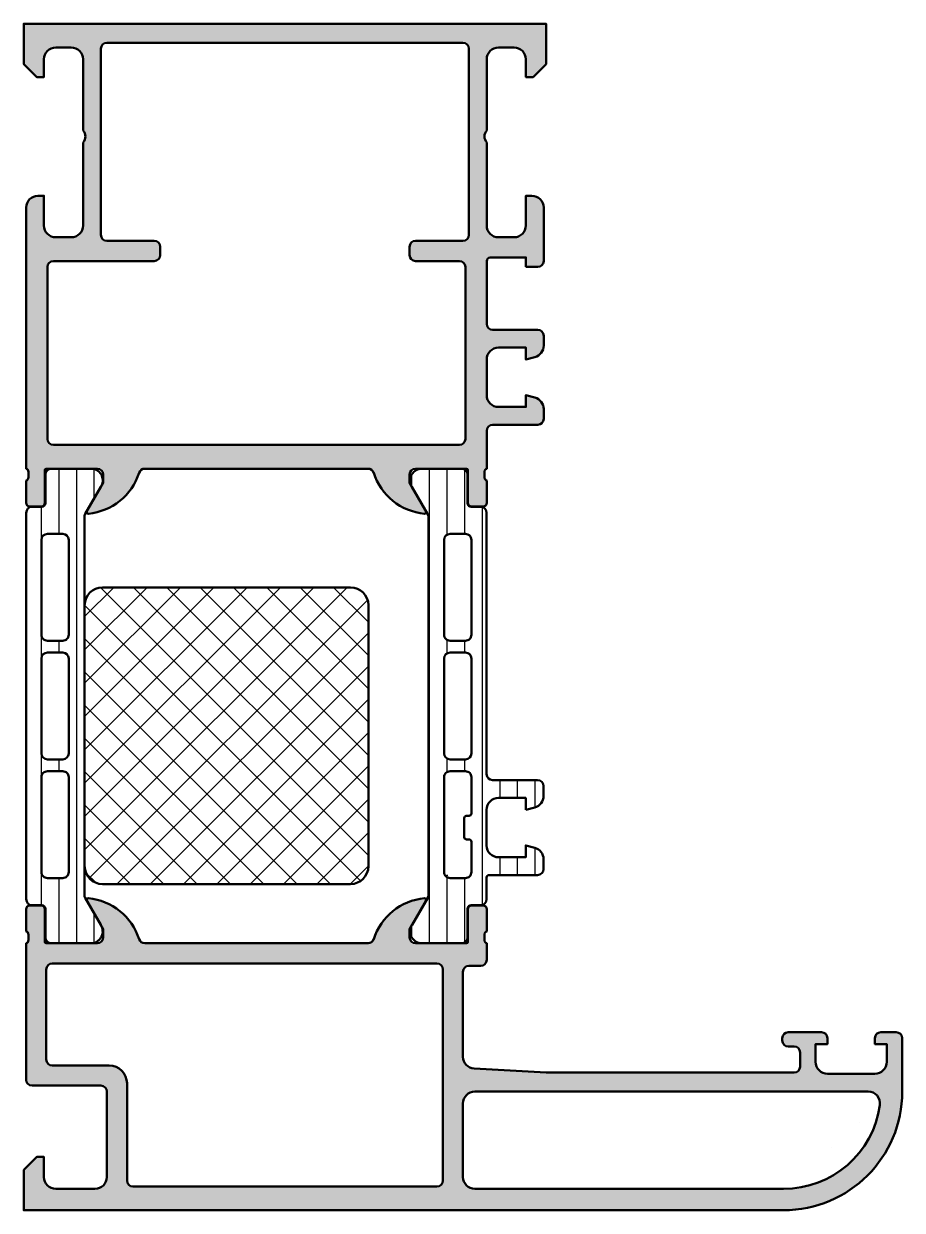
# Model space of a CAD drawing. Extents: x 0 to 74, y 0 to 100.
import ezdxf

# ---------------------------------------------------------------- set-up
doc = ezdxf.new("R2010")
doc.units = 0
for name, color, linetype, lineweight in [('0S-Alu contour', 7, 'Continuous', 50), ('0S-Alu hatch', 252, 'Continuous', 25), ('0S-Plastic contour', 254, 'Continuous', 50), ('0S-Plastic hatch', 253, 'Continuous', 25), ('0S-PT contour', 91, 'Continuous', 50), ('0S-PT hatch', 103, 'Continuous', 25)]:
    doc.layers.add(name, color=color, linetype=linetype, lineweight=lineweight)

# ---------------------------------------------------------------- blocks, each defined once
blk = doc.blocks.new('438730__B89E2FC7_F2B4_4885_AB4C_24D28E5018E4_')
at = {"layer": '0S-Alu hatch'}
h = blk.add_hatch(color=256, dxfattribs=at)
edge = h.paths.add_edge_path()
edge.add_line((0, 3.4), (0, 0))
edge.add_line((0, 0), (64, 0))
edge.add_arc((64, 10), 10, 270, 360)
edge.add_line((74, 10), (74, 14.5))
edge.add_arc((73.5, 14.5), 0.5, 0, 90)
edge.add_line((73.5, 15), (72.2, 15))
edge.add_arc((72.2, 14.5), 0.5, 90, 180)
edge.add_line((71.7, 14.5), (71.7, 14))
edge.add_line((71.7, 14), (72.7, 14))
edge.add_line((72.7, 14), (72.7, 12.5))
edge.add_ellipse((71.7, 12.5), major_axis=(-1, 0), ratio=1, start_angle=90, end_angle=180, ccw=False)
edge.add_line((71.7, 11.5), (67.7, 11.5))
edge.add_ellipse((67.7, 12.5), major_axis=(-1, 0), ratio=1, start_angle=0, end_angle=90, ccw=False)
edge.add_line((66.7, 12.5), (66.7, 14))
edge.add_line((66.7, 14), (67.7, 14))
edge.add_line((67.7, 14), (67.7, 14.5))
edge.add_arc((67.2, 14.5), 0.5, 0, 90)
edge.add_line((67.2, 15), (64.4, 15))
edge.add_arc((64.4, 14.5), 0.5, 90, 180)
edge.add_line((63.9, 14.5), (63.9, 14.3))
edge.add_arc((64.4, 14.3), 0.5, 180, 270)
edge.add_line((64.4, 13.8), (64.9, 13.8))
edge.add_ellipse((64.9, 13.3), major_axis=(-0.5, 0), ratio=1, start_angle=180, end_angle=270, ccw=False)
edge.add_line((65.4, 13.3), (65.4, 12.1))
edge.add_ellipse((64.9, 12.1), major_axis=(-0.5, 0), ratio=1, start_angle=90, end_angle=180, ccw=False)
edge.add_line((64.9, 11.6), (44, 11.6))
edge.add_line((44, 11.6), (37.94, 11.95))
edge.add_ellipse((38, 12.94), major_axis=(-1, 0), ratio=1, start_angle=0, end_angle=86.7295, ccw=False)
edge.add_line((37, 12.94), (37, 20.1))
edge.add_ellipse((37.5, 20.1), major_axis=(-0.5, 0), ratio=1, start_angle=270, end_angle=360, ccw=False)
edge.add_line((37.5, 20.6), (38.5, 20.6))
edge.add_arc((38.5, 21.1), 0.5, 270, 360)
edge.add_line((39, 21.1), (39, 22.5))
edge.add_ellipse((39.08, 22.77), major_axis=(-0.279, 0), ratio=1, start_angle=-1.1646, end_angle=73.5801, ccw=False)
edge.add_line((38.8, 22.77), (38.8, 23.23))
edge.add_ellipse((39.08, 23.23), major_axis=(-0.279, 0), ratio=1, start_angle=-73.5754, end_angle=1.1629, ccw=False)
edge.add_line((39, 23.5), (39, 25.38))
edge.add_arc((38.7, 25.38), 0.3, 0, 90)
edge.add_line((38.7, 25.68), (37.72, 25.68))
edge.add_arc((37.72, 25.38), 0.3, 90, 180)
edge.add_line((37.42, 25.38), (37.42, 22.62))
edge.add_ellipse((37.3, 22.62), major_axis=(-0.12, 0), ratio=1, start_angle=90, end_angle=180, ccw=False)
edge.add_line((37.3, 22.5), (33, 22.5))
edge.add_ellipse((33, 23), major_axis=(-0.5, 0), ratio=1, start_angle=0, end_angle=90, ccw=False)
edge.add_line((32.5, 23), (32.5, 23.7))
edge.add_line((32.5, 23.7), (33.88, 26.09))
edge.add_arc((33.76, 26.16), 0.138, 330, 455.6226)
edge.add_arc((34.24, 21.32), 5, 95.6226, 162.2516)
edge.add_ellipse((29, 23), major_axis=(-0.5, 0), ratio=1, start_angle=90, end_angle=162.2516, ccw=False)
edge.add_line((29, 22.5), (10.2, 22.5))
edge.add_ellipse((10.2, 23), major_axis=(-0.5, 0), ratio=1, start_angle=17.7484, end_angle=90, ccw=False)
edge.add_arc((4.96, 21.32), 5, 17.7484, 84.3774)
edge.add_arc((5.44, 26.16), 0.138, 84.3774, 210)
edge.add_line((5.32, 26.09), (6.7, 23.7))
edge.add_line((6.7, 23.7), (6.7, 23))
edge.add_ellipse((6.2, 23), major_axis=(-0.5, 0), ratio=1, start_angle=90, end_angle=180, ccw=False)
edge.add_line((6.2, 22.5), (1.9, 22.5))
edge.add_ellipse((1.9, 22.62), major_axis=(-0.12, 0), ratio=1, start_angle=0, end_angle=90, ccw=False)
edge.add_line((1.78, 22.62), (1.78, 25.38))
edge.add_arc((1.48, 25.38), 0.3, 0, 90)
edge.add_line((1.48, 25.68), (0.5, 25.68))
edge.add_arc((0.5, 25.38), 0.3, 90, 180)
edge.add_line((0.2, 25.38), (0.2, 23.5))
edge.add_ellipse((0.12, 23.23), major_axis=(-0.279, 0), ratio=1, start_angle=178.8371, end_angle=253.5754, ccw=False)
edge.add_line((0.4, 23.23), (0.4, 22.77))
edge.add_ellipse((0.12, 22.77), major_axis=(-0.279, 0), ratio=1, start_angle=106.4199, end_angle=181.1646, ccw=False)
edge.add_line((0.2, 22.5), (0.2, 11))
edge.add_arc((0.7, 11), 0.5, 180, 270)
edge.add_line((0.7, 10.5), (6.5, 10.5))
edge.add_ellipse((6.5, 10), major_axis=(-0.5, 0), ratio=1, start_angle=180, end_angle=270, ccw=False)
edge.add_line((7, 10), (7, 2.8))
edge.add_ellipse((6, 2.8), major_axis=(-1, 0), ratio=1, start_angle=90, end_angle=180, ccw=False)
edge.add_line((6, 1.8), (2.7, 1.8))
edge.add_ellipse((2.7, 2.8), major_axis=(-1, 0), ratio=1, start_angle=0, end_angle=90, ccw=False)
edge.add_line((1.7, 2.8), (1.7, 4.5))
edge.add_line((1.7, 4.5), (1.1, 4.5))
edge.add_line((1.1, 4.5), (0, 3.4))
edge = h.paths.add_edge_path()
edge.add_ellipse((34.8, 20.3), major_axis=(-0.5, 0), ratio=1, start_angle=180, end_angle=270, ccw=False)
edge.add_line((35.3, 20.3), (35.3, 2.5))
edge.add_ellipse((34.8, 2.5), major_axis=(-0.5, 0), ratio=1, start_angle=90, end_angle=180, ccw=False)
edge.add_line((34.8, 2), (9.2, 2))
edge.add_ellipse((9.2, 2.5), major_axis=(-0.5, 0), ratio=1, start_angle=0, end_angle=90, ccw=False)
edge.add_line((8.7, 2.5), (8.7, 10.7))
edge.add_arc((7.2, 10.7), 1.5, 0, 90)
edge.add_line((7.2, 12.2), (2.4, 12.2))
edge.add_ellipse((2.4, 12.7), major_axis=(-0.5, 0), ratio=1, start_angle=0, end_angle=90, ccw=False)
edge.add_line((1.9, 12.7), (1.9, 20.3))
edge.add_ellipse((2.4, 20.3), major_axis=(-0.5, 0), ratio=1, start_angle=270, end_angle=360, ccw=False)
edge.add_line((2.4, 20.8), (34.8, 20.8))
edge = h.paths.add_edge_path()
edge.add_line((38, 10), (71.13, 10))
edge.add_ellipse((71.13, 9), major_axis=(-1, 0), ratio=1, start_angle=172.0164, end_angle=270, ccw=False)
edge.add_ellipse((64, 10), major_axis=(-8.2, 0), ratio=1, start_angle=90, end_angle=172.0164, ccw=False)
edge.add_line((64, 1.8), (38, 1.8))
edge.add_ellipse((38, 2.8), major_axis=(-1, 0), ratio=1, start_angle=0, end_angle=90, ccw=False)
edge.add_line((37, 2.8), (37, 9))
edge.add_ellipse((38, 9), major_axis=(-1, 0), ratio=1, start_angle=270, end_angle=360, ccw=False)
at = {"layer": '0S-Alu contour', "color": 7}
for points in [[(5.32, 26.09), (6.7, 23.7), (6.7, 23)], [(32.5, 23), (32.5, 23.7), (33.88, 26.09)], [(0.2, 25.38), (0.2, 23.5)], [(1.48, 25.68), (0.5, 25.68)], [(1.78, 22.62), (1.78, 25.38)], [(37.42, 25.38), (37.42, 22.62)], [(38.7, 25.68), (37.72, 25.68)], [(39, 23.5), (39, 25.38)], [(0.4, 23.23), (0.4, 22.77)], [(38.8, 22.77), (38.8, 23.23)], [(0.2, 22.5), (0.2, 11)], [(6.2, 22.5), (1.9, 22.5)], [(29, 22.5), (10.2, 22.5)], [(37.3, 22.5), (33, 22.5)], [(39, 21.1), (39, 22.5)], [(1.9, 12.7), (1.9, 20.3)], [(2.4, 20.8), (34.8, 20.8)], [(35.3, 20.3), (35.3, 2.5)], [(37, 12.94), (37, 20.1)], [(37.5, 20.6), (38.5, 20.6)], [(63.9, 14.5), (63.9, 14.3)], [(67.2, 15), (64.4, 15)], [(66.7, 12.5), (66.7, 14), (67.7, 14), (67.7, 14.5)], [(71.7, 14.5), (71.7, 14), (72.7, 14), (72.7, 12.5)], [(73.5, 15), (72.2, 15)], [(74, 10), (74, 14.5)], [(64.4, 13.8), (64.9, 13.8)], [(65.4, 13.3), (65.4, 12.1)], [(7.2, 12.2), (2.4, 12.2)], [(64.9, 11.6), (44, 11.6), (37.94, 11.95)], [(71.7, 11.5), (67.7, 11.5)], [(0.7, 10.5), (6.5, 10.5)], [(8.7, 2.5), (8.7, 10.7)], [(7, 10), (7, 2.8)], [(38, 10), (71.13, 10)], [(37, 2.8), (37, 9)], [(1.7, 2.8), (1.7, 4.5), (1.1, 4.5), (0, 3.4)], [(0, 3.4), (0, 0), (64, 0)], [(6, 1.8), (2.7, 1.8)], [(34.8, 2), (9.2, 2)], [(64, 1.8), (38, 1.8)]]:
    blk.add_lwpolyline(points, dxfattribs=at)
for centre, radius, start, end in [((5.44, 26.16), 0.138, 84.3774, 210), ((4.96, 21.32), 5, 17.7484, 84.3774), ((34.24, 21.32), 5, 95.6226, 162.2516), ((33.76, 26.16), 0.138, 330, 95.6226), ((0.5, 25.38), 0.3, 90, 180), ((1.48, 25.38), 0.3, 0, 90), ((37.72, 25.38), 0.3, 90, 180), ((38.7, 25.38), 0.3, 0, 90), ((38.5, 21.1), 0.5, 270, 0), ((64.4, 14.5), 0.5, 90, 180), ((64.4, 14.3), 0.5, 180, 270), ((67.2, 14.5), 0.5, 0, 90), ((72.2, 14.5), 0.5, 90, 180), ((73.5, 14.5), 0.5, 0, 90), ((7.2, 10.7), 1.5, 0, 90), ((0.7, 11), 0.5, 180, 270), ((64, 10), 10, 270, 0)]:
    blk.add_arc(centre, radius, start, end, dxfattribs=at)
at = {"layer": '0S-Alu contour', "color": 7, "extrusion": (0, 0, -1)}
for centre, radius, start, end in [((-0.12, 23.23), 0.279, 106.4246, 181.1629), ((-39.08, 23.23), 0.279, 358.8371, 73.5754), ((-0.12, 22.77), 0.279, 178.8354, 253.5801), ((-1.9, 22.62), 0.12, 270, 0), ((-6.2, 23), 0.5, 180, 270), ((-10.2, 23), 0.5, 270, 342.2516), ((-29, 23), 0.5, 197.7484, 270), ((-33, 23), 0.5, 270, 0), ((-37.3, 22.62), 0.12, 180, 270), ((-39.08, 22.77), 0.279, 286.4199, 1.1646), ((-2.4, 20.3), 0.5, 0, 90), ((-34.8, 20.3), 0.5, 90, 180), ((-37.5, 20.1), 0.5, 0, 90), ((-64.9, 13.3), 0.5, 90, 180), ((-2.4, 12.7), 0.5, 270, 0), ((-38, 12.94), 1, 273.2705, 0), ((-64.9, 12.1), 0.5, 180, 270), ((-67.7, 12.5), 1, 270, 0), ((-71.7, 12.5), 1, 180, 270), ((-6.5, 10), 0.5, 90, 180), ((-38, 9), 1, 0, 90), ((-71.13, 9), 1, 90, 187.9836), ((-64, 10), 8.2, 187.9836, 270), ((-2.7, 2.8), 1, 270, 0), ((-6, 2.8), 1, 180, 270), ((-9.2, 2.5), 0.5, 270, 0), ((-34.8, 2.5), 0.5, 180, 270), ((-38, 2.8), 1, 270, 0)]:
    blk.add_arc(centre, radius, start, end, dxfattribs=at)
blk = doc.blocks.new('438010__51337D7D_A5FB_4D8F_877D_07AB656043CF_')
at = {"layer": '0S-Alu hatch'}
h = blk.add_hatch(color=256, dxfattribs=at)
edge = h.paths.add_edge_path()
edge.add_line((42.3, 79.5), (43.3, 79.5))
edge.add_arc((43.3, 80), 0.5, 270, 360)
edge.add_line((43.8, 80), (43.8, 84.5))
edge.add_arc((42.8, 84.5), 1, 0, 90)
edge.add_line((42.8, 85.5), (42.3, 85.5))
edge.add_line((42.3, 85.5), (42.3, 83))
edge.add_ellipse((41.3, 83), major_axis=(-1, 0), ratio=1, start_angle=90, end_angle=180, ccw=False)
edge.add_line((41.3, 82), (40, 82))
edge.add_ellipse((40, 83), major_axis=(-1, 0), ratio=1, start_angle=0, end_angle=90, ccw=False)
edge.add_line((39, 83), (39, 90))
edge.add_ellipse((39.53, 90.5), major_axis=(-0.725, 0), ratio=1, start_angle=-43.6028, end_angle=43.6028, ccw=False)
edge.add_line((39, 91), (39, 97))
edge.add_ellipse((40, 97), major_axis=(-1, 0), ratio=1, start_angle=270, end_angle=360, ccw=False)
edge.add_line((40, 98), (41.3, 98))
edge.add_ellipse((41.3, 97), major_axis=(-1, 0), ratio=1, start_angle=180, end_angle=270, ccw=False)
edge.add_line((42.3, 97), (42.3, 95.5))
edge.add_line((42.3, 95.5), (42.9, 95.5))
edge.add_line((42.9, 95.5), (44, 96.6))
edge.add_line((44, 96.6), (44, 100))
edge.add_line((44, 100), (0, 100))
edge.add_line((0, 100), (0, 96.6))
edge.add_line((0, 96.6), (1.1, 95.5))
edge.add_line((1.1, 95.5), (1.7, 95.5))
edge.add_line((1.7, 95.5), (1.7, 97))
edge.add_ellipse((2.7, 97), major_axis=(-1, 0), ratio=1, start_angle=270, end_angle=360, ccw=False)
edge.add_line((2.7, 98), (4, 98))
edge.add_ellipse((4, 97), major_axis=(-1, 0), ratio=1, start_angle=180, end_angle=270, ccw=False)
edge.add_line((5, 97), (5, 91))
edge.add_ellipse((4.47, 90.5), major_axis=(-0.725, 0), ratio=1, start_angle=136.3972, end_angle=223.6028, ccw=False)
edge.add_line((5, 90), (5, 83))
edge.add_ellipse((4, 83), major_axis=(-1, 0), ratio=1, start_angle=90, end_angle=180, ccw=False)
edge.add_line((4, 82), (2.7, 82))
edge.add_ellipse((2.7, 83), major_axis=(-1, 0), ratio=1, start_angle=0, end_angle=90, ccw=False)
edge.add_line((1.7, 83), (1.7, 85.5))
edge.add_line((1.7, 85.5), (1.2, 85.5))
edge.add_arc((1.2, 84.5), 1, 90, 180)
edge.add_line((0.2, 84.5), (0.2, 62.5))
edge.add_ellipse((0.12, 62.23), major_axis=(-0.279, 0), ratio=1, start_angle=178.8354, end_angle=253.5801, ccw=False)
edge.add_line((0.4, 62.23), (0.4, 61.77))
edge.add_ellipse((0.12, 61.77), major_axis=(-0.279, 0), ratio=1, start_angle=106.4246, end_angle=181.1629, ccw=False)
edge.add_line((0.2, 61.5), (0.2, 59.62))
edge.add_arc((0.5, 59.62), 0.3, 180, 270)
edge.add_line((0.5, 59.32), (1.48, 59.32))
edge.add_arc((1.48, 59.62), 0.3, 270, 360)
edge.add_line((1.78, 59.62), (1.78, 62.38))
edge.add_ellipse((1.9, 62.38), major_axis=(-0.12, 0), ratio=1, start_angle=270, end_angle=360, ccw=False)
edge.add_line((1.9, 62.5), (6.2, 62.5))
edge.add_ellipse((6.2, 62), major_axis=(-0.5, 0), ratio=1, start_angle=180, end_angle=270, ccw=False)
edge.add_line((6.7, 62), (6.7, 61.3))
edge.add_line((6.7, 61.3), (5.32, 58.91))
edge.add_arc((5.44, 58.84), 0.138, 150, 275.6226)
edge.add_arc((4.96, 63.68), 5, 275.6226, 342.2516)
edge.add_ellipse((10.2, 62), major_axis=(-0.5, 0), ratio=1, start_angle=270, end_angle=342.2516, ccw=False)
edge.add_line((10.2, 62.5), (29, 62.5))
edge.add_ellipse((29, 62), major_axis=(-0.5, 0), ratio=1, start_angle=197.7484, end_angle=270, ccw=False)
edge.add_arc((34.24, 63.68), 5, 197.7484, 264.3774)
edge.add_arc((33.76, 58.84), 0.138, 264.3774, 390)
edge.add_line((33.88, 58.91), (32.5, 61.3))
edge.add_line((32.5, 61.3), (32.5, 62))
edge.add_ellipse((33, 62), major_axis=(-0.5, 0), ratio=1, start_angle=270, end_angle=360, ccw=False)
edge.add_line((33, 62.5), (37.3, 62.5))
edge.add_ellipse((37.3, 62.38), major_axis=(-0.12, 0), ratio=1, start_angle=180, end_angle=270, ccw=False)
edge.add_line((37.42, 62.38), (37.42, 59.62))
edge.add_arc((37.72, 59.62), 0.3, 180, 270)
edge.add_line((37.72, 59.32), (38.7, 59.32))
edge.add_arc((38.7, 59.62), 0.3, 270, 360)
edge.add_line((39, 59.62), (39, 61.5))
edge.add_ellipse((39.08, 61.77), major_axis=(-0.279, 0), ratio=1, start_angle=-1.1629, end_angle=73.5754, ccw=False)
edge.add_line((38.8, 61.77), (38.8, 62.23))
edge.add_ellipse((39.08, 62.23), major_axis=(-0.279, 0), ratio=1, start_angle=-73.5801, end_angle=1.1646, ccw=False)
edge.add_line((39, 62.5), (39, 65.7))
edge.add_ellipse((39.5, 65.7), major_axis=(-0.5, 0), ratio=1, start_angle=270, end_angle=360, ccw=False)
edge.add_line((39.5, 66.2), (43.3, 66.2))
edge.add_arc((43.3, 66.7), 0.5, 270, 360)
edge.add_line((43.8, 66.7), (43.8, 67.53))
edge.add_arc((42.8, 67.53), 1, 0, 75)
edge.add_line((43.06, 68.5), (42.3, 68.7))
edge.add_line((42.3, 68.7), (42.3, 67.7))
edge.add_line((42.3, 67.7), (40, 67.7))
edge.add_ellipse((40, 68.7), major_axis=(-1, 0), ratio=1, start_angle=0, end_angle=90, ccw=False)
edge.add_line((39, 68.7), (39, 71.7))
edge.add_ellipse((40, 71.7), major_axis=(-1, 0), ratio=1, start_angle=270, end_angle=360, ccw=False)
edge.add_line((40, 72.7), (42.3, 72.7))
edge.add_line((42.3, 72.7), (42.3, 71.7))
edge.add_line((42.3, 71.7), (43.06, 71.9))
edge.add_arc((42.8, 72.87), 1, 285, 360)
edge.add_line((43.8, 72.87), (43.8, 73.7))
edge.add_arc((43.3, 73.7), 0.5, 0, 90)
edge.add_line((43.3, 74.2), (39.5, 74.2))
edge.add_ellipse((39.5, 74.7), major_axis=(-0.5, 0), ratio=1, start_angle=0, end_angle=90, ccw=False)
edge.add_line((39, 74.7), (39, 80))
edge.add_ellipse((39.3, 80), major_axis=(-0.3, 0), ratio=1, start_angle=270, end_angle=360, ccw=False)
edge.add_line((39.3, 80.3), (42.3, 80.3))
edge.add_line((42.3, 80.3), (42.3, 79.5))
edge = h.paths.add_edge_path()
edge.add_line((11.5, 80.5), (11.5, 81.2))
edge.add_arc((11, 81.2), 0.5, 0, 90)
edge.add_line((11, 81.7), (7, 81.7))
edge.add_ellipse((7, 82.2), major_axis=(-0.5, 0), ratio=1, start_angle=0, end_angle=90, ccw=False)
edge.add_line((6.5, 82.2), (6.5, 97.9))
edge.add_ellipse((7, 97.9), major_axis=(-0.5, 0), ratio=1, start_angle=270, end_angle=360, ccw=False)
edge.add_line((7, 98.4), (37, 98.4))
edge.add_ellipse((37, 97.9), major_axis=(-0.5, 0), ratio=1, start_angle=180, end_angle=270, ccw=False)
edge.add_line((37.5, 97.9), (37.5, 82.2))
edge.add_ellipse((37, 82.2), major_axis=(-0.5, 0), ratio=1, start_angle=90, end_angle=180, ccw=False)
edge.add_line((37, 81.7), (33, 81.7))
edge.add_arc((33, 81.2), 0.5, 90, 180)
edge.add_line((32.5, 81.2), (32.5, 80.5))
edge.add_arc((33, 80.5), 0.5, 180, 270)
edge.add_line((33, 80), (36.7, 80))
edge.add_ellipse((36.7, 79.5), major_axis=(-0.5, 0), ratio=1, start_angle=180, end_angle=270, ccw=False)
edge.add_line((37.2, 79.5), (37.2, 65))
edge.add_ellipse((36.7, 65), major_axis=(-0.5, 0), ratio=1, start_angle=90, end_angle=180, ccw=False)
edge.add_line((36.7, 64.5), (2.5, 64.5))
edge.add_ellipse((2.5, 65), major_axis=(-0.5, 0), ratio=1, start_angle=0, end_angle=90, ccw=False)
edge.add_line((2, 65), (2, 79.5))
edge.add_ellipse((2.5, 79.5), major_axis=(-0.5, 0), ratio=1, start_angle=270, end_angle=360, ccw=False)
edge.add_line((2.5, 80), (11, 80))
edge.add_arc((11, 80.5), 0.5, 270, 360)
at = {"layer": '0S-Alu contour', "color": 7}
for points in [[(42.3, 97), (42.3, 95.5), (42.9, 95.5), (44, 96.6), (44, 100), (0, 100), (0, 96.6), (1.1, 95.5), (1.7, 95.5), (1.7, 97)], [(7, 98.4), (37, 98.4)], [(2.7, 98), (4, 98)], [(6.5, 82.2), (6.5, 97.9)], [(37.5, 97.9), (37.5, 82.2)], [(40, 98), (41.3, 98)], [(5, 97), (5, 91)], [(39, 91), (39, 97)], [(5, 90), (5, 83)], [(39, 83), (39, 90)], [(1.7, 83), (1.7, 85.5), (1.2, 85.5)], [(42.8, 85.5), (42.3, 85.5), (42.3, 83)], [(0.2, 84.5), (0.2, 62.5)], [(43.8, 80), (43.8, 84.5)], [(4, 82), (2.7, 82)], [(11, 81.7), (7, 81.7)], [(11.5, 80.5), (11.5, 81.2)], [(32.5, 81.2), (32.5, 80.5)], [(37, 81.7), (33, 81.7)], [(41.3, 82), (40, 82)], [(39.3, 80.3), (42.3, 80.3), (42.3, 79.5)], [(2, 65), (2, 79.5)], [(2.5, 80), (11, 80)], [(33, 80), (36.7, 80)], [(37.2, 79.5), (37.2, 65)], [(39, 74.7), (39, 80)], [(42.3, 79.5), (43.3, 79.5)], [(43.3, 74.2), (39.5, 74.2)], [(43.8, 72.87), (43.8, 73.7)], [(40, 72.7), (42.3, 72.7), (42.3, 71.7), (43.06, 71.9)], [(39, 68.7), (39, 71.7)], [(43.06, 68.5), (42.3, 68.7), (42.3, 67.7), (40, 67.7)], [(43.8, 66.7), (43.8, 67.53)], [(39.5, 66.2), (43.3, 66.2)], [(39, 62.5), (39, 65.7)], [(36.7, 64.5), (2.5, 64.5)], [(0.4, 62.23), (0.4, 61.77)], [(1.78, 59.62), (1.78, 62.38)], [(1.9, 62.5), (6.2, 62.5)], [(10.2, 62.5), (29, 62.5)], [(33, 62.5), (37.3, 62.5)], [(37.42, 62.38), (37.42, 59.62)], [(38.8, 61.77), (38.8, 62.23)], [(0.2, 61.5), (0.2, 59.62)], [(6.7, 62), (6.7, 61.3), (5.32, 58.91)], [(33.88, 58.91), (32.5, 61.3), (32.5, 62)], [(39, 59.62), (39, 61.5)], [(0.5, 59.32), (1.48, 59.32)], [(37.72, 59.32), (38.7, 59.32)]]:
    blk.add_lwpolyline(points, dxfattribs=at)
at = {"layer": '0S-Alu contour', "color": 7, "extrusion": (0, 0, -1)}
for centre, radius, start, end in [((-7, 97.9), 0.5, 0, 90), ((-37, 97.9), 0.5, 90, 180), ((-2.7, 97), 1, 0, 90), ((-4, 97), 1, 90, 180), ((-40, 97), 1, 0, 90), ((-41.3, 97), 1, 90, 180), ((-4.47, 90.5), 0.725, 136.3972, 223.6028), ((-39.53, 90.5), 0.725, 316.3972, 43.6028), ((-2.7, 83), 1, 270, 0), ((-4, 83), 1, 180, 270), ((-7, 82.2), 0.5, 270, 0), ((-37, 82.2), 0.5, 180, 270), ((-40, 83), 1, 270, 0), ((-41.3, 83), 1, 180, 270), ((-39.3, 80), 0.3, 0, 90), ((-2.5, 79.5), 0.5, 0, 90), ((-36.7, 79.5), 0.5, 90, 180), ((-39.5, 74.7), 0.5, 270, 0), ((-40, 71.7), 1, 0, 90), ((-40, 68.7), 1, 270, 0), ((-39.5, 65.7), 0.5, 0, 90), ((-2.5, 65), 0.5, 270, 0), ((-36.7, 65), 0.5, 180, 270), ((-0.12, 62.23), 0.279, 106.4199, 181.1646), ((-1.9, 62.38), 0.12, 0, 90), ((-6.2, 62), 0.5, 90, 180), ((-10.2, 62), 0.5, 17.7484, 90), ((-29, 62), 0.5, 90, 162.2516), ((-33, 62), 0.5, 0, 90), ((-37.3, 62.38), 0.12, 90, 180), ((-39.08, 62.23), 0.279, 358.8354, 73.5801), ((-0.12, 61.77), 0.279, 178.8371, 253.5754), ((-39.08, 61.77), 0.279, 286.4246, 1.1629)]:
    blk.add_arc(centre, radius, start, end, dxfattribs=at)
at = {"layer": '0S-Alu contour', "color": 7}
for centre, radius, start, end in [((1.2, 84.5), 1, 90, 180), ((42.8, 84.5), 1, 0, 90), ((11, 81.2), 0.5, 0, 90), ((33, 81.2), 0.5, 90, 180), ((11, 80.5), 0.5, 270, 0), ((33, 80.5), 0.5, 180, 270), ((43.3, 80), 0.5, 270, 0), ((43.3, 73.7), 0.5, 0, 90), ((42.8, 72.87), 1, 285, 0), ((42.8, 67.53), 1, 0, 75), ((43.3, 66.7), 0.5, 270, 0), ((4.96, 63.68), 5, 275.6226, 342.2516), ((34.24, 63.68), 5, 197.7484, 264.3774), ((0.5, 59.62), 0.3, 180, 270), ((1.48, 59.62), 0.3, 270, 0), ((37.72, 59.62), 0.3, 180, 270), ((38.7, 59.62), 0.3, 270, 0), ((5.44, 58.84), 0.138, 150, 275.6226), ((33.76, 58.84), 0.138, 264.3774, 30)]:
    blk.add_arc(centre, radius, start, end, dxfattribs=at)
blk = doc.blocks.new('439560__9FBBA36D_52F2_481C_B388_DF58B550482D_')
at = {"layer": '0S-PT hatch'}
h = blk.add_hatch(dxfattribs=at)
h.set_pattern_fill('ANSI37', color=256, scale=0.625, angle=90, style=0)
edge = h.paths.add_edge_path()
edge.add_arc((27.53, 28.99), 1.5, 270.0001, 359.9999)
edge.add_line((29.03, 28.99), (29.03, 50.99))
edge.add_arc((27.53, 50.99), 1.5, 0.0001, 89.9999)
edge.add_line((27.53, 52.49), (6.63, 52.49))
edge.add_arc((6.63, 50.99), 1.5, 90.0001, 179.9999)
edge.add_line((5.13, 50.99), (5.13, 28.99))
edge.add_arc((6.63, 28.99), 1.5, 180, 270)
edge.add_line((6.63, 27.49), (27.53, 27.49))
at = {"layer": '0S-PT contour', "color": 7}
for points in [[(27.53, 52.49), (6.63, 52.49)], [(5.13, 50.99), (5.13, 28.99)], [(29.03, 28.99), (29.03, 50.99)], [(6.63, 27.49), (27.53, 27.49)]]:
    blk.add_lwpolyline(points, dxfattribs=at)
for centre, start, end in [((6.63, 50.99), 90.0001, 179.9999), ((27.53, 50.99), 0.0001, 89.9999), ((6.63, 28.99), 180, 270), ((27.53, 28.99), 270.0001, 359.9999)]:
    blk.add_arc(centre, 1.5, start, end, dxfattribs=at)
blk = doc.blocks.new('284637__9F54BFC3_E9CE_443D_883A_9C447941122B___91329499_13D9_4937_BFBA_C72B29EF750E_')
at = {"layer": '0S-Plastic hatch'}
h = blk.add_hatch(dxfattribs=at)
h.set_pattern_fill('ANSI31', color=256, scale=0.468, angle=45, style=0)
edge = h.paths.add_edge_path()
edge.add_line((42.29, 33.75), (43.05, 33.95))
edge.add_arc((42.79, 34.92), 1, 285, 360)
edge.add_line((43.79, 34.92), (43.79, 35.75))
edge.add_arc((43.29, 35.75), 0.5, 0, 90)
edge.add_line((43.29, 36.25), (39.49, 36.25))
edge.add_ellipse((39.49, 36.75), major_axis=(-0.5, 0), ratio=1, start_angle=0, end_angle=90, ccw=False)
edge.add_line((38.99, 36.75), (38.99, 58.79))
edge.add_arc((38.49, 58.79), 0.5, 360, 450)
edge.add_line((38.49, 59.29), (37.68, 59.29))
edge.add_ellipse((37.68, 59.59), major_axis=(-0.3, 0), ratio=1, start_angle=0, end_angle=90, ccw=False)
edge.add_line((37.38, 59.59), (37.38, 61.99))
edge.add_arc((36.88, 61.99), 0.5, 359.9997, 450.0003)
edge.add_line((36.88, 62.49), (33.4, 62.49))
edge.add_arc((33.54, 61.5), 1, 98.1816, 212.727)
edge.add_line((32.7, 60.96), (34.02, 58.68))
edge.add_ellipse((33.59, 58.43), major_axis=(-0.5, 0), ratio=1, start_angle=180.0001, end_angle=210, ccw=False)
edge.add_line((34.09, 58.43), (34.09, 26.57))
edge.add_ellipse((33.59, 26.57), major_axis=(-0.5, 0), ratio=1, start_angle=150, end_angle=179.9999, ccw=False)
edge.add_line((34.03, 26.32), (32.71, 24.04))
edge.add_arc((33.55, 23.5), 1, 147.273, 261.8184)
edge.add_line((33.41, 22.51), (36.88, 22.51))
edge.add_arc((36.88, 23.01), 0.5, 269.9997, 360.0003)
edge.add_line((37.38, 23.01), (37.38, 25.41))
edge.add_ellipse((37.68, 25.41), major_axis=(-0.3, 0), ratio=1, start_angle=270, end_angle=360, ccw=False)
edge.add_line((37.68, 25.71), (38.49, 25.71))
edge.add_arc((38.49, 26.21), 0.5, 270, 360)
edge.add_line((38.99, 26.21), (38.99, 28.05))
edge.add_ellipse((39.19, 28.05), major_axis=(-0.2, 0), ratio=1, start_angle=270, end_angle=360, ccw=False)
edge.add_line((39.19, 28.25), (43.29, 28.25))
edge.add_arc((43.29, 28.75), 0.5, 270, 360)
edge.add_line((43.79, 28.75), (43.79, 29.58))
edge.add_arc((42.79, 29.58), 1, 0, 75)
edge.add_line((43.05, 30.55), (42.29, 30.75))
edge.add_line((42.29, 30.75), (42.29, 29.75))
edge.add_line((42.29, 29.75), (39.99, 29.75))
edge.add_ellipse((39.99, 30.75), major_axis=(-1, 0), ratio=1, start_angle=0, end_angle=90, ccw=False)
edge.add_line((38.99, 30.75), (38.99, 33.75))
edge.add_ellipse((39.99, 33.75), major_axis=(-1, 0), ratio=1, start_angle=270, end_angle=360, ccw=False)
edge.add_line((39.99, 34.75), (42.29, 34.75))
edge.add_line((42.29, 34.75), (42.29, 33.75))
edge = h.paths.add_edge_path()
edge.add_line((35.41, 38.5), (35.41, 46.5))
edge.add_ellipse((35.91, 46.5), major_axis=(-0.5, 0), ratio=1, start_angle=270, end_angle=360, ccw=False)
edge.add_line((35.91, 47), (37.21, 47))
edge.add_ellipse((37.21, 46.5), major_axis=(-0.5, 0), ratio=1, start_angle=180, end_angle=270, ccw=False)
edge.add_line((37.71, 46.5), (37.71, 38.5))
edge.add_ellipse((37.21, 38.5), major_axis=(-0.5, 0), ratio=1, start_angle=90, end_angle=180, ccw=False)
edge.add_line((37.21, 38), (35.91, 38))
edge.add_ellipse((35.91, 38.5), major_axis=(-0.5, 0), ratio=1, start_angle=0, end_angle=90, ccw=False)
edge = h.paths.add_edge_path()
edge.add_line((37.21, 48), (35.91, 48))
edge.add_ellipse((35.91, 48.5), major_axis=(-0.5, 0), ratio=1, start_angle=-0.0004, end_angle=90.0004, ccw=False)
edge.add_line((35.41, 48.5), (35.41, 56.5))
edge.add_ellipse((35.91, 56.5), major_axis=(-0.5, 0), ratio=1, start_angle=270, end_angle=360, ccw=False)
edge.add_line((35.91, 57), (37.21, 57))
edge.add_ellipse((37.21, 56.5), major_axis=(-0.5, 0), ratio=1, start_angle=180, end_angle=270, ccw=False)
edge.add_line((37.71, 56.5), (37.71, 48.5))
edge.add_ellipse((37.21, 48.5), major_axis=(-0.5, 0), ratio=1, start_angle=89.9981, end_angle=180, ccw=False)
edge = h.paths.add_edge_path()
edge.add_line((37.51, 33.25), (37.31, 33.25))
edge.add_arc((37.31, 33.05), 0.2, 90, 180)
edge.add_line((37.11, 33.05), (37.11, 31.45))
edge.add_arc((37.31, 31.45), 0.2, 180, 270)
edge.add_line((37.31, 31.25), (37.51, 31.25))
edge.add_ellipse((37.51, 31.05), major_axis=(-0.2, 0), ratio=1, start_angle=180, end_angle=270, ccw=False)
edge.add_line((37.71, 31.05), (37.71, 28.5))
edge.add_ellipse((37.21, 28.5), major_axis=(-0.5, 0), ratio=1, start_angle=89.9981, end_angle=180, ccw=False)
edge.add_line((37.21, 28), (35.91, 28))
edge.add_ellipse((35.91, 28.5), major_axis=(-0.5, 0), ratio=1, start_angle=-0.0004, end_angle=90.0004, ccw=False)
edge.add_line((35.41, 28.5), (35.41, 36.5))
edge.add_ellipse((35.91, 36.5), major_axis=(-0.5, 0), ratio=1, start_angle=-90.0004, end_angle=0.0004, ccw=False)
edge.add_line((35.91, 37), (37.21, 37))
edge.add_ellipse((37.21, 36.5), major_axis=(-0.5, 0), ratio=1, start_angle=180, end_angle=270.0019, ccw=False)
edge.add_line((37.71, 36.5), (37.71, 33.45))
edge.add_ellipse((37.51, 33.45), major_axis=(-0.2, 0), ratio=1, start_angle=90, end_angle=180, ccw=False)
at = {"layer": '0S-Alu contour', "color": 7}
for points in [[(35.41, 48.5), (35.41, 56.5)], [(35.91, 57), (37.21, 57)], [(37.71, 56.5), (37.71, 48.5)], [(37.21, 48), (35.91, 48)], [(35.41, 38.5), (35.41, 46.5)], [(35.91, 47), (37.21, 47)], [(37.71, 46.5), (37.71, 38.5)], [(37.21, 38), (35.91, 38)], [(35.41, 28.5), (35.41, 36.5)], [(35.91, 37), (37.21, 37)], [(37.71, 36.5), (37.71, 33.45)], [(37.11, 33.05), (37.11, 31.45)], [(37.51, 33.25), (37.31, 33.25)], [(37.31, 31.25), (37.51, 31.25)], [(37.71, 31.05), (37.71, 28.5)], [(37.21, 28), (35.91, 28)]]:
    blk.add_lwpolyline(points, dxfattribs=at)
at = {"layer": '0S-Alu contour', "color": 7, "extrusion": (0, 0, -1)}
for centre, radius, start, end in [((-35.91, 56.5), 0.5, 0, 90), ((-37.21, 56.5), 0.5, 90, 180), ((-35.91, 48.5), 0.5, 269.9996, 0.0004), ((-37.21, 48.5), 0.5, 180, 270.0019), ((-35.91, 46.5), 0.5, 0, 90), ((-37.21, 46.5), 0.5, 90, 180), ((-35.91, 38.5), 0.5, 270, 0), ((-37.21, 38.5), 0.5, 180, 270), ((-35.91, 36.5), 0.5, 359.9996, 90.0004), ((-37.21, 36.5), 0.5, 89.9981, 180), ((-37.51, 33.45), 0.2, 180, 270), ((-37.51, 31.05), 0.2, 90, 180), ((-35.91, 28.5), 0.5, 269.9996, 0.0004), ((-37.21, 28.5), 0.5, 180, 270.0019)]:
    blk.add_arc(centre, radius, start, end, dxfattribs=at)
at = {"layer": '0S-Alu contour', "color": 7}
for centre, start, end in [((37.31, 33.05), 90, 180), ((37.31, 31.45), 180, 270)]:
    blk.add_arc(centre, 0.2, start, end, dxfattribs=at)
at = {"layer": '0S-Plastic contour', "color": 7}
for points in [[(36.88, 62.49), (33.4, 62.49)], [(37.38, 59.59), (37.38, 61.99)], [(32.7, 60.96), (34.02, 58.68)], [(38.49, 59.29), (37.68, 59.29)], [(34.09, 58.43), (34.09, 26.57)], [(38.99, 36.75), (38.99, 58.79)], [(43.29, 36.25), (39.49, 36.25)], [(43.79, 34.92), (43.79, 35.75)], [(39.99, 34.75), (42.29, 34.75), (42.29, 33.75)], [(38.99, 30.75), (38.99, 33.75)], [(42.29, 33.75), (43.05, 33.95)], [(43.05, 30.55), (42.29, 30.75), (42.29, 29.75), (39.99, 29.75)], [(43.79, 28.75), (43.79, 29.58)], [(38.99, 26.21), (38.99, 28.05)], [(39.19, 28.25), (43.29, 28.25)], [(34.03, 26.32), (32.71, 24.04)], [(37.38, 23.01), (37.38, 25.41)], [(37.68, 25.71), (38.49, 25.71)], [(33.41, 22.51), (36.88, 22.51)]]:
    blk.add_lwpolyline(points, dxfattribs=at)
for centre, radius, start, end in [((33.54, 61.5), 1, 98.1816, 212.727), ((36.88, 61.99), 0.5, 359.9997, 90.0003), ((38.49, 58.79), 0.5, 360, 90), ((43.29, 35.75), 0.5, 0, 90), ((42.79, 34.92), 1, 285, 0), ((42.79, 29.58), 1, 0, 75), ((43.29, 28.75), 0.5, 270, 0), ((38.49, 26.21), 0.5, 270, 360), ((33.55, 23.5), 1, 147.273, 261.8184), ((36.88, 23.01), 0.5, 269.9997, 0.0003)]:
    blk.add_arc(centre, radius, start, end, dxfattribs=at)
at = {"layer": '0S-Plastic contour', "color": 7, "extrusion": (0, 0, -1)}
for centre, radius, start, end in [((-37.68, 59.59), 0.3, 270, 0), ((-33.59, 58.43), 0.5, 150, 179.9999), ((-39.49, 36.75), 0.5, 270, 0), ((-39.99, 33.75), 1, 0, 90), ((-39.99, 30.75), 1, 270, 0), ((-39.19, 28.05), 0.2, 0, 90), ((-33.59, 26.57), 0.5, 180.0001, 210), ((-37.68, 25.41), 0.3, 0, 90)]:
    blk.add_arc(centre, radius, start, end, dxfattribs=at)
blk = doc.blocks.new('284637__C1E33B85_3BA7_4205_BDA7_BD53D255E254___72D3C637_8FFF_4655_A7D3_88360BDB3286_')
at = {"layer": '0S-Plastic hatch'}
h = blk.add_hatch(dxfattribs=at)
h.set_pattern_fill('ANSI31', color=256, scale=0.468, angle=45, style=0)
edge = h.paths.add_edge_path()
edge.add_ellipse((1.52, 59.59), major_axis=(-0.3, 0), ratio=1, start_angle=90, end_angle=180, ccw=False)
edge.add_line((1.52, 59.29), (0.71, 59.29))
edge.add_arc((0.71, 58.79), 0.5, 90, 180)
edge.add_line((0.21, 58.79), (0.21, 26.21))
edge.add_arc((0.71, 26.21), 0.5, 180, 270)
edge.add_line((0.71, 25.71), (1.52, 25.71))
edge.add_ellipse((1.52, 25.41), major_axis=(-0.3, 0), ratio=1, start_angle=180, end_angle=270, ccw=False)
edge.add_line((1.82, 25.41), (1.82, 23.01))
edge.add_arc((2.32, 23.01), 0.5, 179.9997, 270.0003)
edge.add_line((2.32, 22.51), (5.79, 22.51))
edge.add_arc((5.65, 23.5), 1, 278.1816, 392.727)
edge.add_line((6.49, 24.04), (5.17, 26.32))
edge.add_ellipse((5.61, 26.57), major_axis=(-0.5, 0), ratio=1, start_angle=0.0001, end_angle=30, ccw=False)
edge.add_line((5.11, 26.57), (5.11, 58.43))
edge.add_ellipse((5.61, 58.43), major_axis=(-0.5, 0), ratio=1, start_angle=330, end_angle=359.9999, ccw=False)
edge.add_line((5.18, 58.68), (6.5, 60.96))
edge.add_arc((5.66, 61.5), 1, 327.273, 441.8184)
edge.add_line((5.8, 62.49), (2.32, 62.49))
edge.add_arc((2.32, 61.99), 0.5, 89.9997, 180.0003)
edge.add_line((1.82, 61.99), (1.82, 59.59))
edge = h.paths.add_edge_path()
edge.add_ellipse((1.99, 46.5), major_axis=(-0.5, 0), ratio=1, start_angle=270, end_angle=360, ccw=False)
edge.add_line((1.99, 47), (3.29, 47))
edge.add_ellipse((3.29, 46.5), major_axis=(-0.5, 0), ratio=1, start_angle=180, end_angle=270, ccw=False)
edge.add_line((3.79, 46.5), (3.79, 38.5))
edge.add_ellipse((3.29, 38.5), major_axis=(-0.5, 0), ratio=1, start_angle=90, end_angle=180, ccw=False)
edge.add_line((3.29, 38), (1.99, 38))
edge.add_ellipse((1.99, 38.5), major_axis=(-0.5, 0), ratio=1, start_angle=0, end_angle=90, ccw=False)
edge.add_line((1.49, 38.5), (1.49, 46.5))
edge = h.paths.add_edge_path()
edge.add_ellipse((1.99, 48.5), major_axis=(-0.5, 0), ratio=1, start_angle=0, end_angle=90.0019, ccw=False)
edge.add_line((1.49, 48.5), (1.49, 56.5))
edge.add_ellipse((1.99, 56.5), major_axis=(-0.5, 0), ratio=1, start_angle=270, end_angle=360, ccw=False)
edge.add_line((1.99, 57), (3.29, 57))
edge.add_ellipse((3.29, 56.5), major_axis=(-0.5, 0), ratio=1, start_angle=180, end_angle=270, ccw=False)
edge.add_line((3.79, 56.5), (3.79, 48.5))
edge.add_ellipse((3.29, 48.5), major_axis=(-0.5, 0), ratio=1, start_angle=89.9996, end_angle=180.0004, ccw=False)
edge.add_line((3.29, 48), (1.99, 48))
edge = h.paths.add_edge_path()
edge.add_ellipse((3.29, 28.5), major_axis=(-0.5, 0), ratio=1, start_angle=89.9996, end_angle=180.0004, ccw=False)
edge.add_line((3.29, 28), (1.99, 28))
edge.add_ellipse((1.99, 28.5), major_axis=(-0.5, 0), ratio=1, start_angle=0, end_angle=90.0019, ccw=False)
edge.add_line((1.49, 28.5), (1.49, 36.5))
edge.add_ellipse((1.99, 36.5), major_axis=(-0.5, 0), ratio=1, start_angle=269.9981, end_angle=360, ccw=False)
edge.add_line((1.99, 37), (3.29, 37))
edge.add_ellipse((3.29, 36.5), major_axis=(-0.5, 0), ratio=1, start_angle=179.9996, end_angle=270.0004, ccw=False)
edge.add_line((3.79, 36.5), (3.79, 28.5))
at = {"layer": '0S-Alu contour', "color": 7}
for points in [[(1.49, 48.5), (1.49, 56.5)], [(1.99, 57), (3.29, 57)], [(3.79, 56.5), (3.79, 48.5)], [(3.29, 48), (1.99, 48)], [(1.49, 38.5), (1.49, 46.5)], [(1.99, 47), (3.29, 47)], [(3.79, 46.5), (3.79, 38.5)], [(3.29, 38), (1.99, 38)], [(1.49, 28.5), (1.49, 36.5)], [(1.99, 37), (3.29, 37)], [(3.79, 36.5), (3.79, 28.5)], [(3.29, 28), (1.99, 28)]]:
    blk.add_lwpolyline(points, dxfattribs=at)
at = {"layer": '0S-Alu contour', "color": 7, "extrusion": (0, 0, -1)}
for centre, start, end in [((-1.99, 56.5), 0, 90), ((-3.29, 56.5), 90, 180), ((-1.99, 48.5), 269.9981, 0), ((-3.29, 48.5), 179.9996, 270.0004), ((-1.99, 46.5), 0, 90), ((-3.29, 46.5), 90, 180), ((-1.99, 38.5), 270, 0), ((-3.29, 38.5), 180, 270), ((-1.99, 36.5), 0, 90.0019), ((-3.29, 36.5), 89.9996, 180.0004), ((-1.99, 28.5), 269.9981, 0), ((-3.29, 28.5), 179.9996, 270.0004)]:
    blk.add_arc(centre, 0.5, start, end, dxfattribs=at)
at = {"layer": '0S-Plastic contour', "color": 7}
for points in [[(5.8, 62.49), (2.32, 62.49)], [(1.82, 61.99), (1.82, 59.59)], [(5.18, 58.68), (6.5, 60.96)], [(1.52, 59.29), (0.71, 59.29)], [(0.21, 58.79), (0.21, 26.21)], [(5.11, 26.57), (5.11, 58.43)], [(6.49, 24.04), (5.17, 26.32)], [(0.71, 25.71), (1.52, 25.71)], [(1.82, 25.41), (1.82, 23.01)], [(2.32, 22.51), (5.79, 22.51)]]:
    blk.add_lwpolyline(points, dxfattribs=at)
for centre, radius, start, end in [((2.32, 61.99), 0.5, 89.9997, 180.0003), ((5.66, 61.5), 1, 327.273, 81.8184), ((0.71, 58.79), 0.5, 90, 180), ((0.71, 26.21), 0.5, 180, 270), ((5.65, 23.5), 1, 278.1816, 32.727), ((2.32, 23.01), 0.5, 179.9997, 270.0003)]:
    blk.add_arc(centre, radius, start, end, dxfattribs=at)
at = {"layer": '0S-Plastic contour', "color": 7, "extrusion": (0, 0, -1)}
for centre, radius, start, end in [((-1.52, 59.59), 0.3, 180, 270), ((-5.61, 58.43), 0.5, 0.0001, 30), ((-5.61, 26.57), 0.5, 330, 359.9999), ((-1.52, 25.41), 0.3, 90, 180)]:
    blk.add_arc(centre, radius, start, end, dxfattribs=at)
blk = doc.blocks.new('439560__B9E08252_00ED_4484_9B9D_58605F4D96BF_')
at = {"layer": '0S-Alu contour', "color": 7}
for name in ['438010__51337D7D_A5FB_4D8F_877D_07AB656043CF_', '438730__B89E2FC7_F2B4_4885_AB4C_24D28E5018E4_']:
    blk.add_blockref(name, (0, 0), dxfattribs=at)
at = {"layer": '0S-Plastic contour', "color": 7}
for name in ['284637__C1E33B85_3BA7_4205_BDA7_BD53D255E254___72D3C637_8FFF_4655_A7D3_88360BDB3286_', '284637__9F54BFC3_E9CE_443D_883A_9C447941122B___91329499_13D9_4937_BFBA_C72B29EF750E_']:
    blk.add_blockref(name, (0, 0), dxfattribs=at)
at = {"layer": '0S-PT contour', "color": 7}
blk.add_blockref('439560__9FBBA36D_52F2_481C_B388_DF58B550482D_', (0, 0), dxfattribs=at)

msp = doc.modelspace()

# ---------------------------------------------------------------- block references
at = {"layer": '0S-Alu contour', "color": 7}
msp.add_blockref('439560__B9E08252_00ED_4484_9B9D_58605F4D96BF_', (0, 0), dxfattribs=at)

doc.saveas('drawing.dxf')
